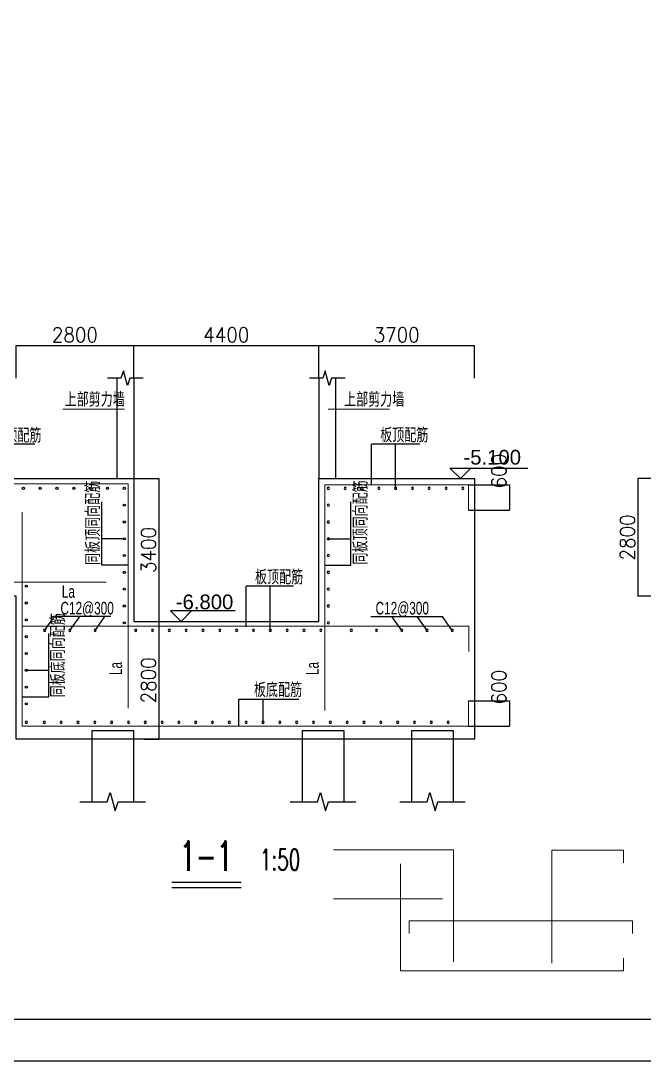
# Model space of a CAD drawing. Extents: x 628064 to 789462, y -248497 to 145317.
# Drawn here: x 666864 to 681684, y -172301 to -147545 of the extents above; entities that cross this region are included whole.
import ezdxf
from ezdxf.enums import TextEntityAlignment as Align

# ---------------------------------------------------------------- set-up
doc = ezdxf.new("R2010")
doc.units = 0
doc.header["$LTSCALE"] = 100
for name, color, linetype in [('1', 3, 'Continuous'), ('1508', 2, 'Continuous'), ('DIM', 3, 'Continuous'), ('HATCH', 254, 'Continuous'), ('THIN', 7, 'Continuous'), ('tk', 7, 'Continuous'), ('基础梁', 7, 'Continuous')]:
    doc.layers.add(name, color=color, linetype=linetype)
doc.layers.add('REIN', color=6, linetype='Continuous', lineweight=18)
doc.styles.get("Standard").update_dxf_attribs({"font": 'standard'})
doc.styles.add('tssd_label', font='tssd_label')
doc.styles.add('tssd_rein', font='tssd_rein')
doc.dimstyles.get("Standard").update_dxf_attribs({"dimtxt": 351, "dimasz": 0.18, "dimexe": 0.18, "dimexo": 0.0625, "dimgap": 0.09, "dimtad": 0, "dimtoh": 1, "dimdec": 0, "dimzin": 0, "dimdsep": 46, "dimcen": 0.09, "dimadec": 0, "dimazin": 0, "dimtfac": 1, "dimtdec": 4, "dimtofl": 0, "dimtmove": 0, "dimatfit": 3, "dimfxl": 250, "dimtolj": 1, "dimtzin": 0, "dimarcsym": 0})

# ---------------------------------------------------------------- blocks, each defined once
blk = doc.blocks.new('*D595')
at = {"layer": 'DIM', "color": 0, "linetype": 'ByBlock', "lineweight": -2}
for p, q in [((677510.0731379958, -158586.9491920976), (678481.6964118787, -158586.9491920976)), ((678481.5164118786, -158586.9491920976), (678481.5164118786, -159186.9491920976)), ((677510.0731379958, -159186.9491920976), (678481.6964118787, -159186.9491920976))]:
    blk.add_line(p, q, dxfattribs=at)
for points in [[(678481.5164118786, -158586.9491920976), (678481.546384374, -158587.1291920976), (678481.4864393832, -158587.1291920976)], [(678481.5164118786, -159186.9491920976), (678481.4864393832, -159186.7691920976), (678481.546384374, -159186.7691920976)]]:
    blk.add_solid(points, dxfattribs=at)
at = {"layer": 'DIM', "color": 0, "linetype": 'Continuous', "lineweight": -2, "insert": (678231.5164118784, -158261.2091920975), "char_height": 351, "width": 651.2999999999993, "attachment_point": 5, "rotation": 90}
blk.add_mtext('600', dxfattribs=at)
blk = doc.blocks.new('*D269')
at = {"layer": 'DIM', "color": 0, "linetype": 'ByBlock', "lineweight": -2}
for p, q in [((677510.0731379958, -163727.075058164), (678481.6964118787, -163727.075058164)), ((678481.5164118786, -163727.075058164), (678481.5164118786, -164327.075058164)), ((677510.0731379958, -164327.075058164), (678481.6964118787, -164327.075058164))]:
    blk.add_line(p, q, dxfattribs=at)
for points in [[(678481.5164118786, -163727.075058164), (678481.546384374, -163727.255058164), (678481.4864393832, -163727.255058164)], [(678481.5164118786, -164327.075058164), (678481.4864393832, -164326.895058164), (678481.546384374, -164326.895058164)]]:
    blk.add_solid(points, dxfattribs=at)
at = {"layer": 'DIM', "color": 0, "linetype": 'Continuous', "lineweight": -2, "insert": (678231.5164118784, -163401.3350581638), "char_height": 351, "width": 651.2999999999993, "attachment_point": 5, "rotation": 90}
blk.add_mtext('600', dxfattribs=at)
blk = doc.blocks.new('*D366')
at = {"layer": 'DIM', "color": 0, "linetype": 'ByBlock', "lineweight": -2}
for p, q in [((669549.2841527327, -158438.7297074672), (670148.6742590397, -158438.7297074672)), ((670148.4942590396, -158438.7297074672), (670148.4942590396, -161838.7297074671)), ((669549.2841527327, -161838.7297074671), (670148.6742590397, -161838.7297074671))]:
    blk.add_line(p, q, dxfattribs=at)
for points in [[(670148.4942590396, -158438.7297074672), (670148.524231535, -158438.9097074672), (670148.4642865442, -158438.9097074672)], [(670148.4942590396, -161838.7297074671), (670148.4642865442, -161838.5497074671), (670148.524231535, -161838.5497074671)]]:
    blk.add_solid(points, dxfattribs=at)
at = {"layer": 'DIM', "color": 0, "linetype": 'Continuous', "lineweight": -2, "insert": (669898.4942590396, -160138.729707467), "char_height": 351, "width": 918.4499999999996, "attachment_point": 5, "rotation": 90}
blk.add_mtext('3400', dxfattribs=at)
blk = doc.blocks.new('*D36')
at = {"layer": 'DIM', "color": 0, "linetype": 'ByBlock', "lineweight": -2}
for p, q in [((669799.2841527328, -161838.7297074671), (670148.6742590397, -161838.7297074671)), ((670148.4942590396, -161838.7297074671), (670148.4942590396, -164638.7297074672)), ((669799.2841527328, -164638.7297074672), (670148.6742590397, -164638.7297074672))]:
    blk.add_line(p, q, dxfattribs=at)
for points in [[(670148.4942590396, -161838.7297074671), (670148.524231535, -161838.9097074671), (670148.4642865442, -161838.9097074671)], [(670148.4942590396, -164638.7297074672), (670148.4642865442, -164638.5497074672), (670148.524231535, -164638.5497074672)]]:
    blk.add_solid(points, dxfattribs=at)
at = {"layer": 'DIM', "color": 0, "linetype": 'Continuous', "lineweight": -2, "insert": (669898.4942590396, -163238.729707467), "char_height": 351, "width": 912.5999999999997, "attachment_point": 5, "rotation": 90}
blk.add_mtext('2800', dxfattribs=at)
blk = doc.blocks.new('*D449')
at = {"layer": 'DIM', "color": 0, "linetype": 'ByBlock', "lineweight": -2}
for p, q in [((666749.2342524233, -156048.7262888846), (666749.2342524233, -155267.4544137454)), ((666749.2342524233, -155267.6344137454), (669549.2216527327, -155267.6344137454)), ((669549.2216527327, -156048.7262888846), (669549.2216527327, -155267.4544137454))]:
    blk.add_line(p, q, dxfattribs=at)
for points in [[(666749.2342524233, -155267.6344137454), (666749.4142524233, -155267.60444125), (666749.4142524233, -155267.6643862408)], [(669549.2216527327, -155267.6344137454), (669549.0416527326, -155267.6643862408), (669549.0416527326, -155267.60444125)]]:
    blk.add_solid(points, dxfattribs=at)
at = {"layer": 'DIM', "color": 0, "linetype": 'Continuous', "lineweight": -2, "insert": (668149.2279525778, -155017.6344137454), "char_height": 351, "width": 912.5999999999997, "attachment_point": 5}
blk.add_mtext('2800', dxfattribs=at)
blk = doc.blocks.new('*D116')
at = {"layer": 'DIM', "color": 0, "linetype": 'ByBlock', "lineweight": -2}
for p, q in [((669549.2216527327, -156048.7262888846), (669549.2216527327, -155267.4544137454)), ((669549.2216527327, -155267.6344137454), (673949.2216527327, -155267.6344137454)), ((673949.2216527327, -156048.7262888846), (673949.2216527327, -155267.4544137454))]:
    blk.add_line(p, q, dxfattribs=at)
for points in [[(669549.2216527327, -155267.6344137454), (669549.4016527327, -155267.60444125), (669549.4016527327, -155267.6643862408)], [(673949.2216527327, -155267.6344137454), (673949.0416527326, -155267.6643862408), (673949.0416527326, -155267.60444125)]]:
    blk.add_solid(points, dxfattribs=at)
at = {"layer": 'DIM', "color": 0, "linetype": 'Continuous', "lineweight": -2, "insert": (671749.2216527327, -155017.6344137454), "char_height": 351, "width": 930.1499999999987, "attachment_point": 5}
blk.add_mtext('4400', dxfattribs=at)
blk = doc.blocks.new('*D541')
at = {"layer": 'DIM', "color": 0, "linetype": 'ByBlock', "lineweight": -2}
for p, q in [((673949.2216527327, -156048.7262888846), (673949.2216527327, -155267.4544137454)), ((673949.2216527327, -155267.6344137454), (677649.7039566837, -155267.6344137454)), ((677649.7039566837, -156048.7262888846), (677649.7039566837, -155267.4544137454))]:
    blk.add_line(p, q, dxfattribs=at)
for points in [[(673949.2216527327, -155267.6344137454), (673949.4016527327, -155267.60444125), (673949.4016527327, -155267.6643862408)], [(677649.7039566837, -155267.6344137454), (677649.5239566837, -155267.6643862408), (677649.5239566837, -155267.60444125)]]:
    blk.add_solid(points, dxfattribs=at)
at = {"layer": 'DIM', "color": 0, "linetype": 'Continuous', "lineweight": -2, "insert": (675799.4628047082, -155017.6344137454), "char_height": 351, "width": 912.5999999999997, "attachment_point": 5}
blk.add_mtext('3700', dxfattribs=at)
blk = doc.blocks.new('*D621')
at = {"layer": 'DIM', "color": 0, "linetype": 'ByBlock', "lineweight": -2}
for p, q in [((682666.6500401748, -158438.7297074672), (681535.5614934474, -158438.7297074672)), ((681535.7414934475, -158438.7297074672), (681535.7414934475, -161238.7297074671)), ((682666.6500401748, -161238.7297074671), (681535.5614934474, -161238.7297074671))]:
    blk.add_line(p, q, dxfattribs=at)
for points in [[(681535.7414934475, -158438.7297074672), (681535.7714659428, -158438.9097074672), (681535.711520952, -158438.9097074672)], [(681535.7414934475, -161238.7297074671), (681535.711520952, -161238.5497074671), (681535.7714659428, -161238.5497074671)]]:
    blk.add_solid(points, dxfattribs=at)
at = {"layer": 'DIM', "color": 0, "linetype": 'Continuous', "lineweight": -2, "insert": (681285.7414934475, -159838.729707467), "char_height": 351, "width": 912.5999999999997, "attachment_point": 5, "rotation": 90}
blk.add_mtext('2800', dxfattribs=at)

msp = doc.modelspace()

# ---------------------------------------------------------------- hatches: boundary and pattern name
at = {"layer": 'HATCH'}
h = msp.add_hatch(dxfattribs=at)
h.set_pattern_fill('ANSI31', color=256, scale=100, style=0)
h.set_pattern_definition([])
h.paths.add_polyline_path([(668549.2217120898, -164638.7297074672), (669549.2216527327, -164638.7297074672), (669549.2216527327, -164438.7297074673), (668549.2217120901, -164438.729707467)], flags=0)
h = msp.add_hatch(dxfattribs=at)
h.set_pattern_fill('ANSI31', color=256, scale=100, style=0)
h.set_pattern_definition([])
h.paths.add_polyline_path([(673549.6835439967, -164638.7297074672), (674549.6834846392, -164638.7297074672), (674549.6834846392, -164438.7297074673), (673549.6835439967, -164438.729707467)], flags=0)
h = msp.add_hatch(dxfattribs=at)
h.set_pattern_fill('ANSI31', color=256, scale=100, style=0)
h.set_pattern_definition([])
h.paths.add_polyline_path([(676151.7039863623, -164638.7297074672), (677151.703927005, -164638.7297074672), (677151.703927005, -164438.7297074673), (676151.7039863623, -164438.729707467)], flags=0)
h = msp.add_hatch(dxfattribs=at)
h.set_pattern_fill('ANSI31', color=256, scale=100, style=0)
h.set_pattern_definition([])
h.paths.add_polyline_path([(669549.2216527327, -164638.7297074672), (668549.2217120898, -164638.7297074672), (668549.2217120898, -166127.0920560751), (668919.2216824112, -166127.092056075), (668989.2216824112, -165907.0920560752), (669109.2216824114, -166347.0920560751), (669179.2216824115, -166127.092056075), (669549.2216527327, -166127.092056075)], flags=0)
h = msp.add_hatch(dxfattribs=at)
h.set_pattern_fill('ANSI31', color=256, scale=100, style=0)
h.set_pattern_definition([])
h.paths.add_polyline_path([(674549.6834846392, -164638.7297074672), (673549.6835439967, -164638.7297074672), (673549.6835439967, -166127.0920560751), (673919.683514318, -166127.0920560751), (673989.6835143178, -165907.0920560752), (674109.6835143178, -166347.0920560752), (674179.6835143178, -166127.0920560751), (674549.6834846392, -166127.0920560751)], flags=0)
h = msp.add_hatch(dxfattribs=at)
h.set_pattern_fill('ANSI31', color=256, scale=100, style=0)
h.set_pattern_definition([])
h.paths.add_polyline_path([(677151.703927005, -164638.7297074672), (676151.7039863623, -164638.7297074672), (676151.7039863623, -166127.0920560754), (676521.7039566836, -166127.0920560754), (676591.7039566835, -165907.0920560754), (676711.7039566837, -166347.0920560753), (676781.7039566836, -166127.0920560754), (677151.703927005, -166127.0920560754)], flags=0)

# ---------------------------------------------------------------- linework, layer by layer
msp.add_line((670455.1843311889, -168165.2171601324), (672105.0607814454, -168165.2171601329))
msp.add_lwpolyline([(670455.1843311889, -168045.2171601324), (672105.0607814454, -168045.2171601324)])
at = {"layer": '1'}
for points in [[(666949.0367812257, -158670.2788822546, -0.9999999999999999), (666899.0367812257, -158670.2788822546, -0.9999999999999999)], [(667349.0367812258, -158670.2788822546, -0.9999999999999999), (667299.0367812258, -158670.2788822546, -0.9999999999999999)], [(667749.0367812257, -158670.2788822546, -0.9999999999999999), (667699.0367812257, -158670.2788822546, -0.9999999999999999)], [(668149.0367812258, -158670.2788822546, -0.9999999999999999), (668099.0367812258, -158670.2788822546, -0.9999999999999999)], [(668549.0367812256, -158670.2788822546, -0.9999999999999999), (668499.0367812256, -158670.2788822546, -0.9999999999999999)], [(668949.0367812258, -158670.2788822546, -0.9999999999999999), (668899.0367812258, -158670.2788822546, -0.9999999999999999)], [(669349.0367812258, -158670.2788822546, -0.9999999999999999), (669299.0367812258, -158670.2788822546, -0.9999999999999999)], [(674149.4065242396, -158670.2788822546, 0.9999999999999999), (674199.4065242398, -158670.2788822546, 0.9999999999999999)], [(674549.4065242396, -158670.2788822546, 0.9999999999999999), (674599.4065242396, -158670.2788822546, 0.9999999999999999)], [(674949.4065242398, -158670.2788822546, 0.9999999999999999), (674999.4065242398, -158670.2788822546, 0.9999999999999999)], [(675349.4065242396, -158670.2788822546, 0.9999999999999999), (675399.4065242396, -158670.2788822546, 0.9999999999999999)], [(675749.4065242397, -158670.2788822546, 0.9999999999999999), (675799.4065242397, -158670.2788822546, 0.9999999999999999)], [(676149.4065242397, -158670.2788822546, 0.9999999999999999), (676199.4065242397, -158670.2788822546, 0.9999999999999999)], [(676549.4065242397, -158670.2788822546, 0.9999999999999999), (676599.4065242397, -158670.2788822546, 0.9999999999999999)], [(676949.4065242397, -158670.2788822546, 0.9999999999999999), (676999.4065242397, -158670.2788822546, 0.9999999999999999)], [(677349.4065242397, -158670.2788822546, 0.9999999999999999), (677399.4065242397, -158670.2788822546, 0.9999999999999999)], [(669349.0367812258, -159070.2788822546, -0.9999999999999999), (669299.0367812258, -159070.2788822546, -0.9999999999999999)], [(674149.4065242396, -159070.2788822546, 0.9999999999999999), (674199.4065242398, -159070.2788822546, 0.9999999999999999)], [(669349.0367812258, -159470.2788822546, -0.9999999999999999), (669299.0367812258, -159470.2788822546, -0.9999999999999999)], [(674149.4065242396, -159470.2788822546, 0.9999999999999999), (674199.4065242398, -159470.2788822546, 0.9999999999999999)], [(669349.0367812258, -159870.2788822546, -0.9999999999999999), (669299.0367812258, -159870.2788822546, -0.9999999999999999)], [(674149.4065242396, -159870.2788822546, 0.9999999999999999), (674199.4065242398, -159870.2788822546, 0.9999999999999999)], [(669349.0367812258, -160270.2788822545, -0.9999999999999999), (669299.0367812258, -160270.2788822545, -0.9999999999999999)], [(674149.4065242396, -160270.2788822545, 0.9999999999999999), (674199.4065242398, -160270.2788822545, 0.9999999999999999)], [(669349.0367812258, -160670.2788822546, -0.9999999999999999), (669299.0367812258, -160670.2788822546, -0.9999999999999999)], [(674149.4065242396, -160670.2788822546, 0.9999999999999999), (674199.4065242398, -160670.2788822546, 0.9999999999999999)], [(667018.2497826073, -160999.4233599351, -0.9999999999999999), (666968.2497826073, -160999.4233599351, -0.9999999999999999)], [(669349.0367812258, -161070.2788822546, -0.9999999999999999), (669299.0367812258, -161070.2788822546, -0.9999999999999999)], [(674149.4065242396, -161070.2788822546, 0.9999999999999999), (674199.4065242398, -161070.2788822546, 0.9999999999999999)], [(667018.2497826073, -161399.423359935, -0.9999999999999999), (666968.2497826073, -161399.423359935, -0.9999999999999999)], [(669349.0367812258, -161470.2788822546, -0.9999999999999999), (669299.0367812258, -161470.2788822546, -0.9999999999999999)], [(674149.4065242396, -161470.2788822546, 0.9999999999999999), (674199.4065242398, -161470.2788822546, 0.9999999999999999)], [(667018.2497826073, -161799.423359935, -0.9999999999999999), (666968.2497826073, -161799.423359935, -0.9999999999999999)], [(669349.0367812258, -161870.2788822545, -0.9999999999999999), (669299.0367812258, -161870.2788822545, -0.9999999999999999)], [(674149.4065242396, -161870.2788822545, 0.9999999999999999), (674199.4065242398, -161870.2788822545, 0.9999999999999999)], [(667429.9265230262, -162025.1237364745, 0.9999999999999999), (667429.9265230262, -162075.1237364745, 0.9999999999999999)], [(668029.9265230262, -162025.1237364745, 0.9999999999999999), (668029.9265230262, -162075.1237364745, 0.9999999999999999)], [(668629.9265230262, -162025.1237364745, 0.9999999999999999), (668629.9265230262, -162075.1237364745, 0.9999999999999999)], [(669595.4533794733, -162025.1237364745, 0.9999999999999999), (669595.4533794733, -162075.1237364745, 0.9999999999999999)], [(669995.4533794734, -162025.1237364745, 0.9999999999999999), (669995.4533794734, -162075.1237364745, 0.9999999999999999)], [(670395.4533794733, -162025.1237364745, 0.9999999999999999), (670395.4533794733, -162075.1237364745, 0.9999999999999999)], [(670795.4533794733, -162025.1237364745, 0.9999999999999999), (670795.4533794733, -162075.1237364745, 0.9999999999999999)], [(671195.4533794733, -162025.1237364745, 0.9999999999999999), (671195.4533794733, -162075.1237364745, 0.9999999999999999)], [(671595.4533794733, -162025.1237364745, 0.9999999999999999), (671595.4533794733, -162075.1237364745, 0.9999999999999999)], [(671995.4533794733, -162025.1237364745, 0.9999999999999999), (671995.4533794733, -162075.1237364745, 0.9999999999999999)], [(672395.4533794733, -162025.1237364745, 0.9999999999999999), (672395.4533794733, -162075.1237364745, 0.9999999999999999)], [(672795.4533794734, -162025.1237364745, 0.9999999999999999), (672795.4533794734, -162075.1237364745, 0.9999999999999999)], [(673195.4533794733, -162025.1237364745, 0.9999999999999999), (673195.4533794733, -162075.1237364745, 0.9999999999999999)], [(673595.4533794734, -162025.1237364745, 0.9999999999999999), (673595.4533794734, -162075.1237364745, 0.9999999999999999)], [(673995.4533794733, -162025.1237364745, 0.9999999999999999), (673995.4533794733, -162075.1237364745, 0.9999999999999999)], [(674721.8039503248, -162025.1237364745, 0.9999999999999999), (674721.8039503248, -162075.1237364745, 0.9999999999999999)], [(675321.8039503249, -162025.1237364745, 0.9999999999999999), (675321.8039503249, -162075.1237364745, 0.9999999999999999)], [(675921.8039503249, -162025.1237364745, 0.9999999999999999), (675921.8039503249, -162075.1237364745, 0.9999999999999999)], [(676521.8039503247, -162025.1237364745, 0.9999999999999999), (676521.8039503247, -162075.1237364745, 0.9999999999999999)], [(677121.8039503247, -162025.1237364745, 0.9999999999999999), (677121.8039503247, -162075.1237364745, 0.9999999999999999)], [(667018.2497826073, -162199.423359935, -0.9999999999999999), (666968.2497826073, -162199.423359935, -0.9999999999999999)], [(667018.2497826073, -162599.4233599351, -0.9999999999999999), (666968.2497826073, -162599.4233599351, -0.9999999999999999)], [(667018.2497826073, -162999.423359935, -0.9999999999999999), (666968.2497826073, -162999.423359935, -0.9999999999999999)], [(667018.2497826073, -163399.423359935, -0.9999999999999999), (666968.2497826073, -163399.423359935, -0.9999999999999999)], [(667018.2497826073, -163799.423359935, -0.9999999999999999), (666968.2497826073, -163799.423359935, -0.9999999999999999)], [(666994.7950404095, -164212.9149959413, 0.9999999999999999), (666994.7950404095, -164262.9149959413, 0.9999999999999999)], [(667422.2151797578, -164212.9149959413, 0.9999999999999999), (667422.2151797578, -164262.9149959413, 0.9999999999999999)], [(667822.2151797578, -164212.9149959413, 0.9999999999999999), (667822.2151797578, -164262.9149959413, 0.9999999999999999)], [(668222.2151797578, -164212.9149959413, 0.9999999999999999), (668222.2151797578, -164262.9149959413, 0.9999999999999999)], [(668622.2151797578, -164212.9149959413, 0.9999999999999999), (668622.2151797578, -164262.9149959413, 0.9999999999999999)], [(669022.2151797579, -164212.9149959413, 0.9999999999999999), (669022.2151797579, -164262.9149959413, 0.9999999999999999)], [(669422.2151797578, -164212.9149959413, 0.9999999999999999), (669422.2151797578, -164262.9149959413, 0.9999999999999999)], [(669822.2151797579, -164212.9149959413, 0.9999999999999999), (669822.2151797579, -164262.9149959413, 0.9999999999999999)], [(670222.2151797577, -164212.9149959413, 0.9999999999999999), (670222.2151797577, -164262.9149959413, 0.9999999999999999)], [(670622.2151797579, -164212.9149959413, 0.9999999999999999), (670622.2151797579, -164262.9149959413, 0.9999999999999999)], [(671022.2151797577, -164212.9149959413, 0.9999999999999999), (671022.2151797577, -164262.9149959413, 0.9999999999999999)], [(671422.2151797578, -164212.9149959413, 0.9999999999999999), (671422.2151797578, -164262.9149959413, 0.9999999999999999)], [(671822.2151797577, -164212.9149959413, 0.9999999999999999), (671822.2151797577, -164262.9149959413, 0.9999999999999999)], [(672222.2151797578, -164212.9149959413, 0.9999999999999999), (672222.2151797578, -164262.9149959413, 0.9999999999999999)], [(672622.2151797578, -164212.9149959413, 0.9999999999999999), (672622.2151797578, -164262.9149959413, 0.9999999999999999)], [(673022.2151797578, -164212.9149959413, 0.9999999999999999), (673022.2151797578, -164262.9149959413, 0.9999999999999999)], [(673422.2151797578, -164212.9149959413, 0.9999999999999999), (673422.2151797578, -164262.9149959413, 0.9999999999999999)], [(673822.2151797578, -164212.9149959413, 0.9999999999999999), (673822.2151797578, -164262.9149959413, 0.9999999999999999)], [(674222.2151797578, -164212.9149959413, 0.9999999999999999), (674222.2151797578, -164262.9149959413, 0.9999999999999999)], [(674622.2151797578, -164212.9149959413, 0.9999999999999999), (674622.2151797578, -164262.9149959413, 0.9999999999999999)], [(675022.2151797578, -164212.9149959413, 0.9999999999999999), (675022.2151797578, -164262.9149959413, 0.9999999999999999)], [(675422.2151797579, -164212.9149959413, 0.9999999999999999), (675422.2151797579, -164262.9149959413, 0.9999999999999999)], [(675822.2151797578, -164212.9149959413, 0.9999999999999999), (675822.2151797578, -164262.9149959413, 0.9999999999999999)], [(676222.2151797579, -164212.9149959413, 0.9999999999999999), (676222.2151797579, -164262.9149959413, 0.9999999999999999)], [(676622.2151797578, -164212.9149959413, 0.9999999999999999), (676622.2151797578, -164262.9149959413, 0.9999999999999999)], [(677022.2151797579, -164212.9149959413, 0.9999999999999999), (677022.2151797579, -164262.9149959413, 0.9999999999999999)]]:
    msp.add_lwpolyline(points, format="xyb", close=True, dxfattribs=at)
at = {"layer": '1508', "color": 7}
for p, q in [((669149.2303655181, -156048.7887888846), (669149.2303655181, -158438.7297074672)), ((669549.2216527327, -156048.7887888846), (669549.2216527327, -158438.7297074672)), ((673949.2216527328, -156048.7887888846), (673949.2216527328, -158438.7297074672)), ((674349.2129399474, -156048.7887888846), (674349.2129399474, -158438.7297074672)), ((668549.2217120901, -164438.729707467), (668549.2217120898, -166127.092056075)), ((669549.2216527327, -164438.7297074673), (668549.2217120901, -164438.729707467)), ((669549.2216527327, -166127.0920560751), (669549.2216527327, -164438.7297074673)), ((673549.6835439967, -164438.729707467), (673549.6835439967, -166127.092056075)), ((674549.6834846392, -164438.7297074673), (673549.6835439967, -164438.729707467)), ((674549.6834846392, -166127.0920560751), (674549.6834846392, -164438.7297074673)), ((676151.7039863623, -164438.729707467), (676151.7039863623, -166127.092056075)), ((677151.703927005, -164438.7297074673), (676151.7039863623, -164438.729707467)), ((677151.703927005, -166127.0920560754), (677151.703927005, -164438.7297074673))]:
    msp.add_line(p, q, dxfattribs=at)
for points in [[(669773.2167735725, -156048.7887888846), (669453.2237438007, -156048.7887888846), (669397.2249635907, -156224.784955259), (669301.2270546592, -155872.7926225101), (669245.2282744492, -156048.7887888845), (668925.2352446775, -156048.7887888844)], [(674573.2080607878, -156048.7887888846), (674253.2150310158, -156048.7887888846), (674197.2162508059, -156224.784955259), (674101.2183418743, -155872.7926225101), (674045.2195616644, -156048.7887888845), (673725.2265318925, -156048.7887888844)], [(663712.5363096003, -158438.7297074672), (669549.2216527327, -158438.7297074672), (669549.2216527327, -161838.7297074671), (673949.2216527327, -161838.7297074671), (673949.2216527327, -158438.7297074672), (677651.7039566837, -158438.7297074672), (677651.7039566837, -164638.7297074672), (666749.2342524233, -164638.7297074672), (666749.2342524233, -161238.7297074671), (663712.5363096003, -161238.7297074671)], [(668269.2217120901, -166127.0920560751), (668919.2216824112, -166127.0920560751), (668989.2216824112, -165907.0920560751), (669109.2216824113, -166347.0920560751), (669179.2216824113, -166127.0920560751), (669829.2216527327, -166127.0920560751)], [(673269.6835439965, -166127.0920560751), (673919.6835143178, -166127.0920560751), (673989.6835143178, -165907.0920560751), (674109.6835143178, -166347.0920560751), (674179.6835143178, -166127.0920560751), (674829.6834846392, -166127.0920560751)], [(675871.7039863622, -166127.0920560754), (676521.7039566834, -166127.0920560754), (676591.7039566835, -165907.0920560754), (676711.7039566835, -166347.0920560754), (676781.7039566836, -166127.0920560754), (677431.703927005, -166127.0920560754)]]:
    msp.add_lwpolyline(points, dxfattribs=at)
at = {"layer": 'REIN'}
for p, q in [((667865.9780387945, -156783.2154812817), (669327.6108575389, -156783.2154812817)), ((675632.465266671, -156783.2154812817), (674170.8324479265, -156783.2154812817))]:
    msp.add_line(p, q, dxfattribs=at)
for points in [[(663712.5363096003, -158565.2193318075), (669413.8926709659, -158565.2193318075), (669413.8926709659, -163903.6414263721)], [(674089.5688874873, -163953.6202542036), (674089.5688874873, -158586.9491920976), (677510.0106379958, -158586.9491920976), (677510.0106379958, -159186.9491920976)], [(666894.6187782873, -159238.7297074672), (666894.6187782873, -164327.075058164), (677510.0106379958, -164327.075058164), (677510.0106379958, -163727.075058164)], [(663712.5363096003, -160900.371893288), (668894.6187782874, -160900.371893288)], [(666894.6187782873, -162553.6202542036), (666894.6187782873, -161953.6202542036), (677517.9344793034, -161953.6202542036), (677517.9344793034, -162553.6202542036)], [(674297.7326504207, -167271.0282279991), (677148.4108311035, -167271.0282279991), (677148.4108311035, -169940.2392752814)], [(679486.2489393643, -169965.2286891971), (679486.2489393643, -167281.8931581441), (681196.4698146185, -167281.8931581441), (681196.4698146185, -167581.8931581441)], [(675888.7738847644, -167607.7834158289), (675888.7738847644, -170151.9560911773), (681196.4698146185, -170151.9560911773), (681196.4698146185, -169851.9560911773)], [(674297.7326504207, -168438.6045087394), (676888.7738847642, -168438.6045087394)], [(676094.8974973562, -169265.2286891971), (676094.8974973562, -168965.2286891971), (681406.5553478639, -168965.2286891971), (681406.5553478639, -169265.2286891971)]]:
    msp.add_lwpolyline(points, dxfattribs=at)
at = {"layer": 'THIN'}
for p, q in [((670673.6296430406, -161838.7297074671), (670423.6296430406, -161588.7297074672)), ((671958.7590077053, -161588.7297074672), (670423.6296430406, -161588.7297074672)), ((670923.6296430406, -161588.7297074672), (670673.6296430406, -161838.7297074671))]:
    msp.add_line(p, q, dxfattribs=at)
msp.add_lwpolyline([(677566.8940442504, -158188.7297074672), (677316.8940442504, -158438.7297074672), (677066.8940442504, -158188.7297074672), (678916.8940442504, -158188.7297074672)], dxfattribs=at)
at = {"layer": 'tk', "color": 5}
msp.add_lwpolyline([(657905.8456291882, -172301.2088164415), (657905.8456291882, -112901.2088164415), (742005.8456291882, -112901.2088164415), (742005.8456291882, -172301.2088164415)], close=True, dxfattribs=at)
at = {"layer": 'tk'}
msp.add_lwpolyline([(660405.8456291882, -171301.2088164415), (741005.8456291881, -171301.2088164415), (741005.8456291881, -113901.2088164415), (660405.8456291882, -113901.2088164415)], close=True, dxfattribs=at)
at = {"layer": '基础梁'}
for p, q in [((667198.3468667514, -157620.2788822546), (665947.6179393478, -157620.2788822545)), ((676349.7097026935, -157620.2788822546), (675197.9876823615, -157620.2788822545)), ((675197.9876823615, -158586.9491920976), (675197.9876823615, -157620.2788822545)), ((675774.4065242397, -158670.2788822546), (675774.4065242397, -157620.2788822546)), ((668786.7385139659, -160500.8795427279), (668786.7385139659, -158994.3214065486)), ((674711.7047914997, -160500.8795427279), (674711.7047914997, -158994.3214065486)), ((669324.0367812257, -159870.2788822546), (668786.7385139659, -159870.2788822546)), ((674174.4065242397, -159870.2788822546), (674711.7047914997, -159870.2788822546)), ((669408.8744179781, -160500.8795427279), (668786.7385139659, -160500.8795427279)), ((674089.5688874873, -160500.8795427279), (674711.7047914997, -160500.8795427279)), ((673350.3863839126, -161000.1237364744), (672219.0345375951, -161000.1237364744)), ((672219.0345375951, -161966.7940463175), (672219.0345375951, -161000.1237364744)), ((672795.4533794734, -162050.1237364744), (672795.4533794734, -161000.1237364744)), ((667429.9265230262, -162050.1237364744), (667663.9316191509, -161717.0169532136)), ((669001.5144712607, -161717.0169532136), (667663.9316191509, -161717.0169532136)), ((668029.9265230262, -162050.1237364744), (668263.9316191509, -161717.0169532136)), ((668629.9265230262, -162050.1237364744), (668863.9316191509, -161717.0169532136)), ((675182.0222165704, -161717.0169532136), (676887.7988542, -161717.0169532136)), ((675921.8039503249, -162050.1237364744), (675687.7988542, -161717.0169532136)), ((676521.8039503247, -162050.1237364744), (676287.7988542, -161717.0169532136)), ((677121.8039503247, -162050.1237364744), (676887.7988542, -161717.0169532136)), ((667530.5480498673, -163630.0240204084), (667530.5480498673, -162123.4658842291)), ((666993.2497826073, -162999.423359935), (667530.5480498673, -162999.423359935)), ((666908.4121458549, -163630.0240204084), (667530.5480498673, -163630.0240204084)), ((672045.7963378795, -163688.022996023), (673474.2544555195, -163688.0229960231)), ((672045.7963378795, -164327.8998818885), (672045.7963378795, -163688.022996023)), ((672622.2151797578, -164237.9149959413), (672622.2151797578, -163688.0229960231))]:
    msp.add_line(p, q, dxfattribs=at)

# ---------------------------------------------------------------- texts
at = {"width": 0.7}
for s, height, p in [('1-1', 700, (670639.1894886628, -167771.5106723079)), ('1:50', 500, (672550.2813026743, -167758.0622618158))]:
    msp.add_text(s, height=height, dxfattribs=at).set_placement(p)
at = {"layer": 'REIN', "style": 'tssd_label', "width": 0.7}
for s, height, p in [('上部剪力墙', 300.0000000000001, (667903.6271094659, -156695.6604114633)), ('上部剪力墙', 300, (674549.7768259209, -156695.6604114633)), ('板顶配筋', 300, (675407.3010356433, -157543.0024483273)), ('板顶配筋', 300, (666207.9099074616, -157550.2791874304)), ('板顶配筋', 300, (672431.3490811005, -160922.8840988069)), ('La', 300, (667838.372878022, -161274.9612156708)), ('C12@300', 300, (667806.1089597107, -161671.4098434032)), ('C12@300', 300, (675298.7227685784, -161671.4098434032)), ('板底配筋', 300, (672406.0524493927, -163605.7311204034))]:
    msp.add_text(s, height=height, dxfattribs=at).set_placement(p)
for s, p in [('同板顶同向配筋', (668716.6316342537, -160493.235742578)), ('同板顶同向配筋', (675078.4790834058, -160485.0324067552)), ('同板底同向配筋', (667883.1927012054, -163644.4769316901)), ('La', (669271.423042138, -163113.3531346952)), ('La', (673947.0992586595, -163113.3531346952))]:
    msp.add_text(s, height=300, rotation=90, dxfattribs=at).set_placement(p)
at = {"layer": 'THIN', "style": 'tssd_rein', "width": 0.7}
for s, p, p2 in [('-5.100', (677388.0791438668, -158104.7300736781), (678756.0723079294, -158104.7300736781)), ('-6.800', (670548.01943949, -161547.3345671478), (671916.0126035527, -161547.3345671478))]:
    msp.add_text(s, height=350.2685199591336, dxfattribs=at).set_placement(p, p2, align=Align.ALIGNED)

# ---------------------------------------------------------------- dimensions: what is measured, and where the dimension line sits
at = {"layer": 'DIM'}
for base, p1, p2, picture, middle in [((669549.2216527327, -155267.6344137454), (666749.2342524233, -156048.7887888846), (669549.2216527327, -156048.7887888846), '*D449', (668149.2279525778, -155017.6344137454)), ((673949.2216527327, -155267.6344137454), (669549.2216527327, -156048.7887888846), (673949.2216527327, -156048.7887888846), '*D116', (671749.2216527327, -155017.6344137454)), ((677649.7039566837, -155267.6344137454), (673949.2216527327, -156048.7887888846), (677649.7039566837, -156048.7887888846), '*D541', (675799.4628047082, -155017.6344137454))]:
    dim = msp.add_linear_dim(base=base, p1=p1, p2=p2, dimstyle='Standard', dxfattribs=at)
    dim.commit()
    dim.dimension.update_dxf_attribs({"geometry": picture, "text_midpoint": middle})
for base, p1, p2, picture, middle in [((678481.5164118786, -159186.9491920976), (677510.0106379958, -158586.9491920976), (677510.0106379958, -159186.9491920976), '*D595', (678231.5164118784, -158886.9491920975)), ((670148.4942590396, -161838.7297074671), (669549.2216527327, -158438.7297074672), (669549.2216527327, -161838.7297074671), '*D366', (669898.4942590396, -160138.729707467)), ((681535.7414934475, -161238.7297074671), (682666.7125401748, -158438.7297074672), (682666.7125401748, -161238.7297074671), '*D621', (681285.7414934475, -159838.729707467)), ((670148.4942590396, -164638.7297074672), (669799.2216527328, -161838.7297074671), (669799.2216527328, -164638.7297074672), '*D36', (669898.4942590396, -163238.729707467)), ((678481.5164118786, -164327.075058164), (677510.0106379958, -163727.075058164), (677510.0106379958, -164327.075058164), '*D269', (678231.5164118784, -164027.0750581638))]:
    dim = msp.add_linear_dim(base=base, p1=p1, p2=p2, angle=90, dimstyle='Standard', dxfattribs=at)
    dim.commit()
    dim.dimension.update_dxf_attribs({"geometry": picture, "text_midpoint": middle})

doc.saveas('drawing.dxf')
